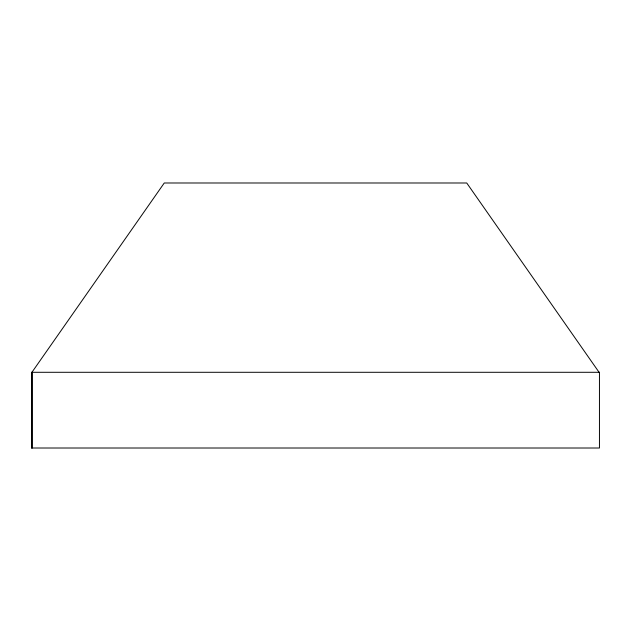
<?xml version="1.0" encoding="UTF-8"?>
<svg xmlns="http://www.w3.org/2000/svg" width="631" height="631" viewBox="0 0 631 631"><rect width="100%" height="100%" fill="white"/><g stroke="black" fill="none" stroke-linecap="round" stroke-linejoin="round"><path stroke-width="0.95" d="M599.071 372.29L466.735 182.99L164.265 182.99L31.929 372.29L31.929 448.01M32.031 372.29L32.031 448.01M599.45 372.29L31.55 372.29L31.55 448.01L599.45 448.01L599.45 372.29"/></g></svg>
